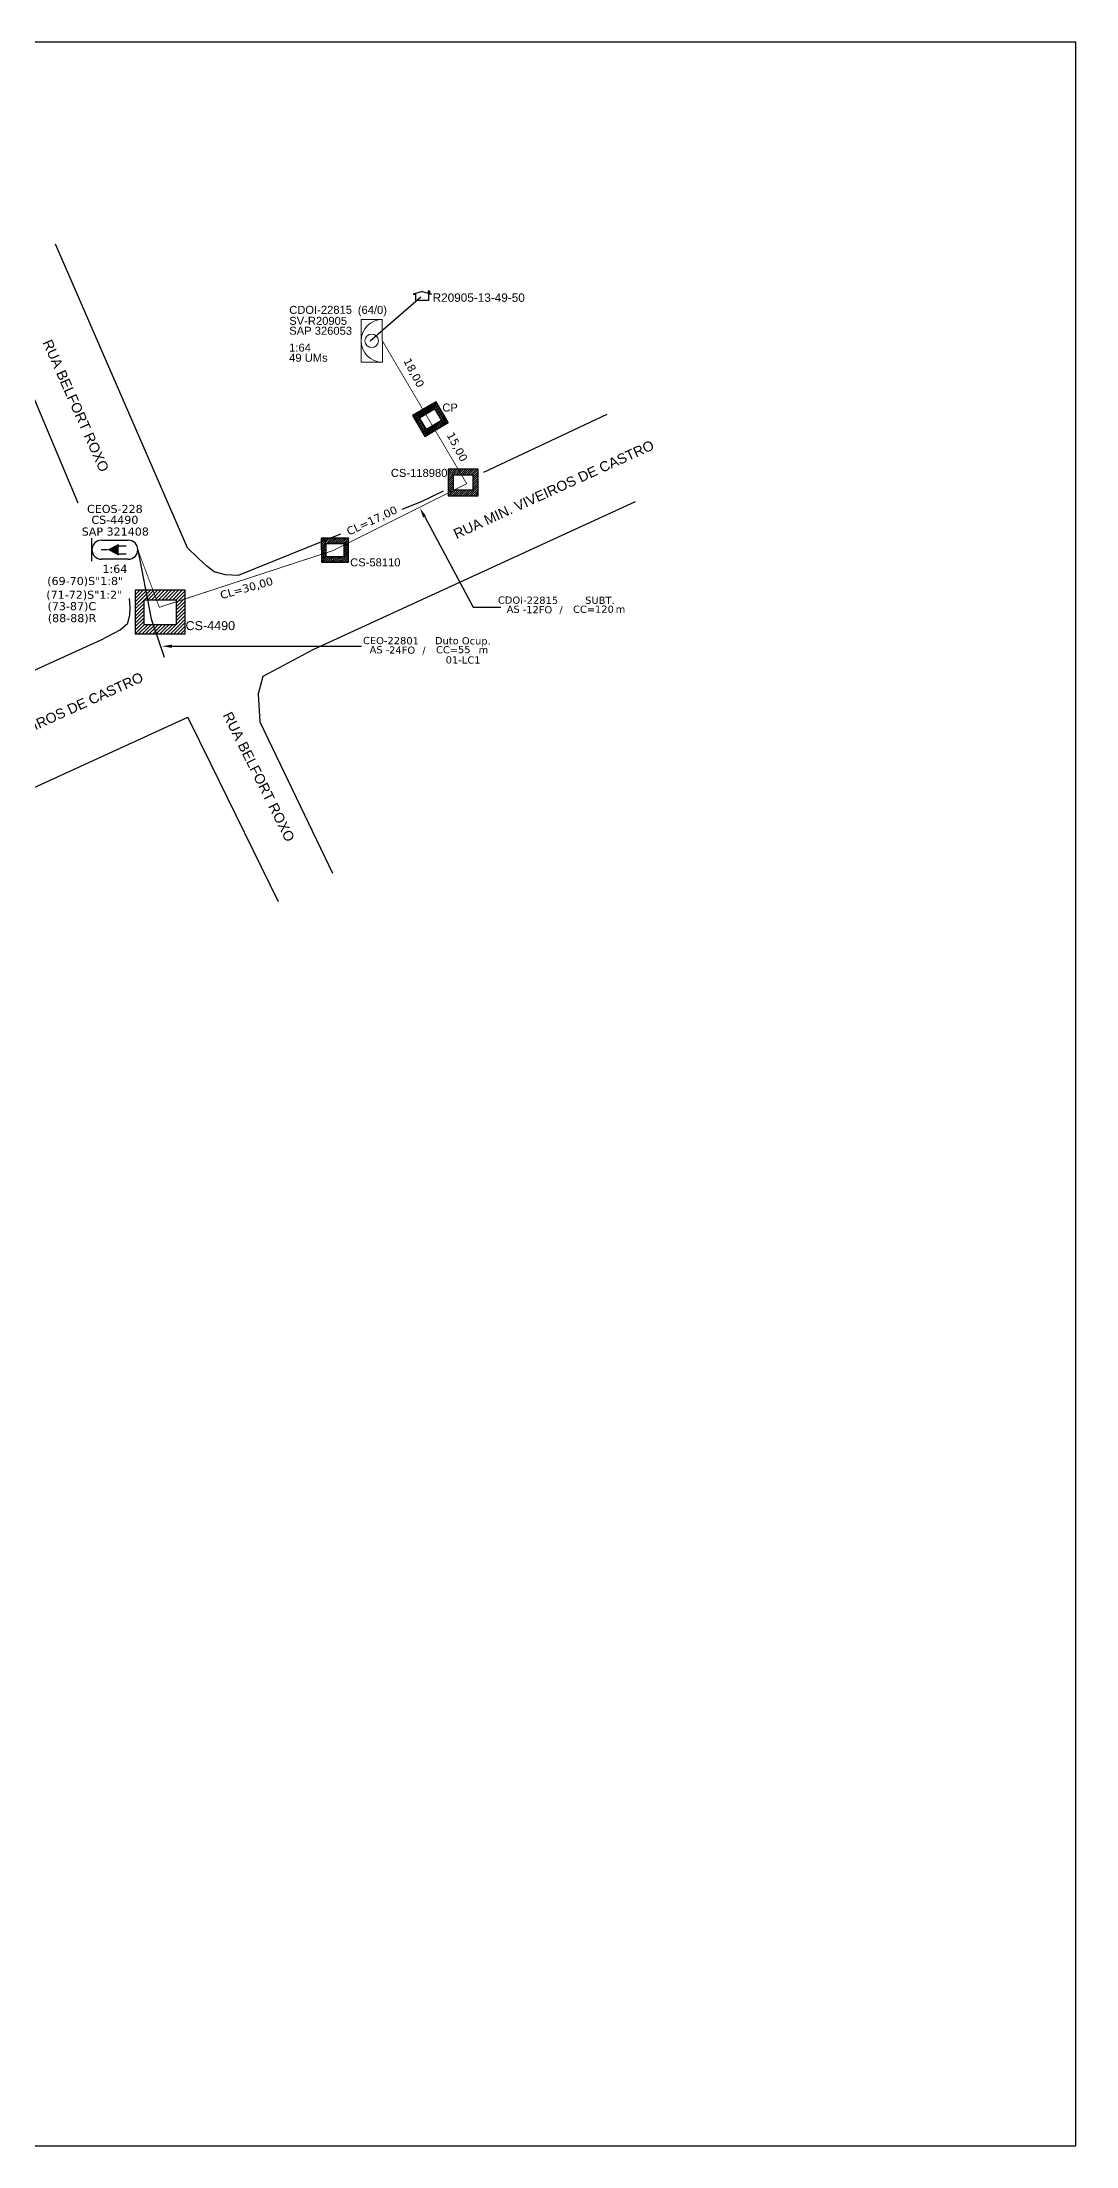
# Model space of a CAD drawing. Extents: x -4 to 837, y 1 to 595.
# Drawn here: x 545 to 837, y 1 to 595 of the extents above; entities that cross this region are included whole.
import ezdxf
from ezdxf import colors
from ezdxf.entities.mleader import LeaderData, LeaderLine
from ezdxf.enums import TextEntityAlignment as Align
from ezdxf.math import Vec2, Vec3

# ---------------------------------------------------------------- set-up
doc = ezdxf.new("R2010")
doc.units = 0
for name, color, linetype in [('10.1-Caixas Subterrâneas', 5, 'Continuous'), ('20.4-CEOS', 1, 'Continuous'), ('CAP_A_INSTALAR', 1, 'Continuous'), ('CELULAS_GPON', 7, 'Continuous'), ('INDICAÇÃO', 7, 'Continuous'), ('label_cabos', 7, 'Continuous'), ('LOGRADOURO', 5, 'Continuous'), ('MUB', 251, 'Continuous'), ('surveys', 7, 'Continuous'), ('surveys legendas', 7, 'Continuous')]:
    doc.layers.add(name, color=color, linetype=linetype)
doc.layers.add("20.0-LEGENDA DOS CDO'S", color=1, linetype='Continuous', lineweight=0)
doc.layers.add('20.1-CDO_INTERIOR', color=1, linetype='Continuous', lineweight=0)
doc.layers.add('DROP DE CLIENTE', color=140, linetype='Continuous', plot=False)
doc.styles.add('ARIAL', font='arial.ttf')
doc.styles.add('DIGICADE', font='arial.ttf')
doc.styles.add('siredit', font='verdana.ttf')
doc.linetypes.add('FENCELINE1', pattern='A,0.25,-0.1,[133,ltypeshp.shx,S=0.1,R=0,X=-0.1,Y=0],-0.1,1', length=1.45)

# ---------------------------------------------------------------- blocks, each defined once
blk = doc.blocks.new('Inst CDOI-64')
at = {"layer": '20.1-CDO_INTERIOR', "color": 1, "lineweight": 18}
blk.add_lwpolyline([(-2.12, -2.13), (-2.12, 2.12), (0, 2.12), (0.01, -2.13)], close=True, dxfattribs=at)
blk.add_circle((-1.06, 0), 0.68, dxfattribs=at)
blk.add_arc((0.01, 0), 2.13, 90.0276, 270.0276, dxfattribs=at)
at = {"layer": "20.0-LEGENDA DOS CDO'S"}
for tag, p, style, flags in [('ID_ATIVIDADE', (-9.3, 3.78), 'ARIAL', 3), ('FATOR', (-1.5, 3.78), 'ARIAL', 1), ('QTDE', (-9.18, -3.66), 'DIGICADE', 3)]:
    blk.add_attdef(tag, p, '', height=0.8, rotation=0.118, dxfattribs=dict(at, style=style, flags=flags))
at = {"layer": "20.0-LEGENDA DOS CDO'S", "style": 'ARIAL'}
for tag, p, rotation in [('SURVEY', (-9.3, 1.6), 359.9724), ('FID', (-9.3, 2.69), 0.118), ('SAP', (-9.3, 0.61), 359.9724), ('1:XX', (-9.31, -1.08), 359.9724), ('UMS', (-9.31, -2.09), 359.9724)]:
    blk.add_attdef(tag, p, '', height=0.8, rotation=rotation, dxfattribs=at)
blk.add_attdef('FIBRAS_UTILIZADAS', text='', height=0.8, rotation=359.9724, dxfattribs=at).set_placement((-0.99, 2.69), align=Align.CENTER)
blk = doc.blocks.new('Inst CB DT OCUP CFOA-SM-AS-80-TS-24')
at = {"layer": 'label_cabos', "color": 0, "style": 'siredit'}
for tag, flags, p in [('ID_ATIVIDADE', 3, (1.31, 2.67)), ('FATOR', 1, (11.56, 2.55))]:
    blk.add_attdef(tag, text='', height=1, rotation=359.69, dxfattribs=dict(at, flags=flags)).set_placement(p, align=Align.MIDDLE_CENTER)
for tag, p in [('TIPO_CABO', (1.76, 0)), ('DESTINO_CABO', (3.13, 1.26)), ('CABO', (4.69, -0.05)), ('/', (7.71, -0.05)), ('LANCE', (10.91, 0)), ('TIPO_CABO', (13.11, 1.24)), ('UND', (15.96, 0)), ('FID', (13.15, -1.41))]:
    blk.add_attdef(tag, text='', height=1, rotation=359.69, dxfattribs=at).set_placement(p, align=Align.MIDDLE_CENTER)
blk.add_attdef('QTDE', (12.43, -0.47), '', height=1, rotation=359.69, dxfattribs=at)
blk = doc.blocks.new('*U95')
at = {"layer": '20.4-CEOS', "color": 7, "style": 'siredit'}
for tag, p in [('FIBRAS_SPLITTER', (0, 0)), ('FIBRAS_TOP_C', (0, -4.13)), ('RESERVA_FINAIS', (0, -5.46))]:
    blk.add_attdef(tag, p, '', height=1.01, dxfattribs=at)
for tag, p, flags in [('ID_ATIVIDADE', (0, -6.77), 3), ('FATOR', (0, -8.09), 1), ('QTDE', (0, -9.4), 1), ('FID', (0, -10.71), 1)]:
    blk.add_attdef(tag, p, '', height=1.01, dxfattribs=dict(at, flags=flags))
blk = doc.blocks.new('*U96')
at = {"layer": '20.4-CEOS', "color": 7, "style": 'siredit'}
blk.add_attdef('FIBRAS_SPLITTER', (0, 0), '', height=1.01, dxfattribs=at)
for tag, p, flags in [('ID_ATIVIDADE', (0, -1.48), 3), ('FATOR', (0, -2.79), 1), ('QTDE', (0, -4.11), 1), ('FID', (0, -5.42), 1)]:
    blk.add_attdef(tag, p, '', height=1.01, dxfattribs=dict(at, flags=flags))
blk = doc.blocks.new('*X82')
at = {"color": 0, "linetype": 'Continuous'}
for p, q in [((-1.25, 0.34099), (-0.49099, 1.1)), ((-1.25, 0.517767), (-0.667767, 1.1)), ((-1.25, 0.694544), (-0.844544, 1.1)), ((-1.25, 0.87132), (-1.02132, 1.1)), ((-1.25, 1.048097), (-1.198097, 1.1)), ((-0.789214, 0.625), (-0.314214, 1.1)), ((-0.612437, 0.625), (-0.137437, 1.1)), ((-0.43566, 0.625), (0.03934, 1.1)), ((-0.258883, 0.625), (0.216117, 1.1)), ((-0.082107, 0.625), (0.392893, 1.1)), ((0.09467, 0.625), (0.56967, 1.1)), ((0.271447, 0.625), (0.746447, 1.1)), ((0.448223, 0.625), (0.923223, 1.1)), ((0.625, 0.625), (1.1, 1.1)), ((0.801777, 0.625), (1.25, 1.073223)), ((-1.25, 0.164214), (-0.8035, 0.610714)), ((-1.25, -0.012563), (-0.8035, 0.433937)), ((-1.25, -0.18934), (-0.8035, 0.25716)), ((-1.25, -0.366117), (-0.8035, 0.080383)), ((0.8035, 0.449947), (1.25, 0.896447)), ((0.8035, 0.27317), (1.25, 0.71967)), ((0.8035, 0.096393), (1.25, 0.542893)), ((0.8035, -0.080383), (1.25, 0.366117)), ((0.8035, -0.25716), (1.25, 0.18934)), ((0.8035, -0.433937), (1.25, 0.012563)), ((-1.25, -0.542893), (-0.8035, -0.096393)), ((-1.25, -0.71967), (-0.8035, -0.27317)), ((-1.25, -0.896447), (-0.8035, -0.449947)), ((-1.25, -1.073223), (-0.801777, -0.625)), ((-1.1, -1.1), (-0.625, -0.625)), ((-0.923223, -1.1), (-0.448223, -0.625)), ((-0.746447, -1.1), (-0.271447, -0.625)), ((-0.56967, -1.1), (-0.09467, -0.625)), ((-0.392893, -1.1), (0.082107, -0.625)), ((-0.216117, -1.1), (0.258883, -0.625)), ((-0.03934, -1.1), (0.43566, -0.625)), ((0.137437, -1.1), (0.612437, -0.625)), ((0.314214, -1.1), (0.789214, -0.625)), ((0.49099, -1.1), (1.25, -0.34099)), ((0.667767, -1.1), (1.25, -0.517767)), ((0.8035, -0.610714), (1.25, -0.164214)), ((0.844544, -1.1), (1.25, -0.694544)), ((1.02132, -1.1), (1.25, -0.87132)), ((1.198097, -1.1), (1.25, -1.048097))]:
    blk.add_line(p, q, dxfattribs=at)
blk = doc.blocks.new('SURVEY_SURVEY')
for p, q in [((0, 0.0000127), (-0.0000126, 0.000009)), ((-0.0000126, 0.000009), (-0.0000086, 0.000009)), ((-0.0000086, 0), (-0.0000086, 0.000009)), ((0.0000086, 0), (-0.0000086, 0)), ((0, 0.0000127), (0.0000126, 0.000009)), ((0.0000084, 0.0000132), (0.0000098, 0.0000132)), ((0.0000084, 0.0000103), (0.0000084, 0.0000132)), ((0.0000126, 0.000009), (0.0000086, 0.000009)), ((0.0000086, 0.000009), (0.0000086, 0)), ((0.0000098, 0.0000132), (0.0000098, 0.0000099))]:
    blk.add_line(p, q)
blk = doc.blocks.new('*X89')
at = {"color": 0, "linetype": 'Continuous'}
for p, q in [((-1.25, 0.34099), (-0.49099, 1.1)), ((-1.25, 0.517767), (-0.667767, 1.1)), ((-1.25, 0.694544), (-0.844544, 1.1)), ((-1.25, 0.87132), (-1.02132, 1.1)), ((-1.25, 1.048097), (-1.198097, 1.1)), ((-1.25, 0.164214), (-0.8035, 0.610714)), ((-1.25, -0.012563), (-0.8035, 0.433937)), ((-1.25, -0.18934), (-0.8035, 0.25716)), ((-1.25, -0.366117), (-0.8035, 0.080383)), ((-0.789214, 0.625), (-0.314214, 1.1)), ((-0.612437, 0.625), (-0.137437, 1.1)), ((-0.43566, 0.625), (0.03934, 1.1)), ((-0.258883, 0.625), (0.216117, 1.1)), ((-0.082107, 0.625), (0.392893, 1.1)), ((0.09467, 0.625), (0.56967, 1.1)), ((0.271447, 0.625), (0.746447, 1.1)), ((0.448223, 0.625), (0.923223, 1.1)), ((0.625, 0.625), (1.1, 1.1)), ((0.801777, 0.625), (1.25, 1.073223)), ((0.8035, 0.449947), (1.25, 0.896447)), ((0.8035, 0.27317), (1.25, 0.71967)), ((0.8035, 0.096393), (1.25, 0.542893)), ((0.8035, -0.080383), (1.25, 0.366117)), ((0.8035, -0.25716), (1.25, 0.18934)), ((0.8035, -0.433937), (1.25, 0.012563)), ((-1.25, -0.542893), (-0.8035, -0.096393)), ((-1.25, -0.71967), (-0.8035, -0.27317)), ((-1.25, -0.896447), (-0.8035, -0.449947)), ((-1.25, -1.073223), (-0.801777, -0.625)), ((-1.1, -1.1), (-0.625, -0.625)), ((-0.923223, -1.1), (-0.448223, -0.625)), ((-0.746447, -1.1), (-0.271447, -0.625)), ((-0.56967, -1.1), (-0.09467, -0.625)), ((-0.392893, -1.1), (0.082107, -0.625)), ((-0.216117, -1.1), (0.258883, -0.625)), ((-0.03934, -1.1), (0.43566, -0.625)), ((0.137437, -1.1), (0.612437, -0.625)), ((0.314214, -1.1), (0.789214, -0.625)), ((0.49099, -1.1), (1.25, -0.34099)), ((0.667767, -1.1), (1.25, -0.517767)), ((0.8035, -0.610714), (1.25, -0.164214)), ((0.844544, -1.1), (1.25, -0.694544)), ((1.02132, -1.1), (1.25, -0.87132)), ((1.198097, -1.1), (1.25, -1.048097))]:
    blk.add_line(p, q, dxfattribs=at)

msp = doc.modelspace()

# ---------------------------------------------------------------- linework, layer by layer
for p, q in [((837.17, 595.26), (-3.83, 595.26)), ((837.17, 1.26), (837.17, 595.26)), ((-3.83, 1.26), (837.17, 1.26))]:
    msp.add_line(p, q)
at = {"layer": '10.1-Caixas Subterrâneas', "color": 30}
for p, q in [((656.56, 493.66), (649.92, 489.78)), ((659.97, 487.82), (656.56, 493.66)), ((649.92, 489.78), (653.34, 483.94)), ((651.84, 489.21), (656.11, 491.7)), ((651.84, 489.21), (651.84, 489.21)), ((653.79, 485.89), (651.84, 489.21)), ((653.34, 483.94), (659.97, 487.82)), ((658.05, 488.39), (653.79, 485.89)), ((656.11, 491.7), (658.05, 488.39)), ((659.93, 474.66), (659.93, 467.17)), ((668.44, 474.66), (659.93, 474.66)), ((661.45, 473.04), (661.45, 473.04)), ((661.45, 468.79), (661.45, 473.04)), ((661.45, 473.04), (666.92, 473.04)), ((666.92, 473.04), (666.92, 468.79)), ((668.44, 467.17), (668.44, 474.66)), ((659.93, 467.17), (668.44, 467.17)), ((666.92, 468.79), (661.45, 468.79)), ((631.83, 455.19), (624.14, 455.18)), ((624.14, 455.18), (624.15, 448.42)), ((625.52, 453.72), (630.46, 453.73)), ((625.52, 453.72), (625.52, 453.72)), ((625.52, 449.88), (625.52, 453.72)), ((630.46, 453.73), (630.46, 449.88)), ((631.83, 448.42), (631.83, 455.19)), ((624.15, 448.42), (631.83, 448.42)), ((630.46, 449.88), (625.52, 449.88)), ((571.6, 440.49, 0.42), (571.6, 428.07, 0.42)), ((585.71, 440.49, 0.42), (571.6, 440.49, 0.42)), ((585.71, 428.07, 0.42), (585.71, 440.49, 0.42)), ((574.12, 430.75, 0.42), (574.12, 437.81, 0.42)), ((574.12, 437.81, 0.42), (583.19, 437.81, 0.42)), ((583.19, 437.81, 0.42), (583.19, 430.75, 0.42)), ((585.71, 428.07, 0.42), (571.6, 428.07, 0.42)), ((583.19, 430.75, 0.42), (574.12, 430.75, 0.42))]:
    msp.add_line(p, q, dxfattribs=at)
at = {"layer": '20.4-CEOS', "color": 5}
for p, q in [((562.08, 454.63), (569.64, 454.63)), ((569.64, 449.24), (562.08, 449.24))]:
    msp.add_line(p, q, dxfattribs=at)
for points in [[(559.39, 448.69), (559.39, 455.18)], [(563.78, 451.94), (561.96, 451.94)], [(566.76, 453.01), (569.05, 453.01)], [(566.76, 450.76), (569.05, 450.76)]]:
    msp.add_lwpolyline(points, dxfattribs=at)
msp.add_lwpolyline([(563.78, 451.94, 0, 3.32, 0), (566.89, 451.94, 3.32, 3.32, 0)], format="xyseb", dxfattribs=at)
for centre, start, end in [((562.08, 451.94), 90, 270), ((569.64, 451.94), 270, 90)]:
    msp.add_arc(centre, 2.69, start, end, dxfattribs=at)
at = {"layer": 'CAP_A_INSTALAR', "color": 7, "linetype": 'FENCELINE1', "ltscale": 5}
for p, q in [((572.33, 451.94, 0.28), (576.14, 432.44, 0.28)), ((576.14, 432.44, 0.28), (579.76, 421.64, 0.28))]:
    msp.add_line(p, q, dxfattribs=at)
at = {"layer": 'CAP_A_INSTALAR', "linetype": 'FENCELINE1', "ltscale": 5, "const_width": 0.214, "elevation": 0.28}
msp.add_lwpolyline([(572.33, 451.94), (578.4, 435.67), (627.34, 451.66), (665.17, 470.57), (641.37, 510.91)], dxfattribs=at)
at = {"layer": 'DROP DE CLIENTE'}
msp.add_lwpolyline([(652.19, 523.27), (637.89, 510.8)], dxfattribs=at)
at = {"layer": 'MUB'}
for points in [[(629.51, 456.28), (600.62, 444.66), (597.08, 444.83), (593.9, 445.72), (591.81, 447.31), (589.35, 449.5), (586.38, 452.49), (549.08, 538.22)], [(555.45, 465.08), (528.16, 529.8)], [(704.76, 490.08), (669.92, 473.75)], [(712.74, 465.48), (621.75, 423.65), (607.66, 416.13), (606.29, 411.22), (606.79, 403.34), (627.31, 360.59)], [(652.33, 465.45), (646.83, 463.24)], [(658.58, 468.44), (652.33, 465.45)], [(516.38, 405.77), (562, 426.52), (567.37, 429.27), (569.5, 431.19), (570.07, 433.58), (570.17, 435.65), (570.03, 438.16), (570.03, 438.16)], [(535.04, 381.13), (586.43, 404.69)], [(592.93, 391.46), (586.43, 404.69)], [(612.08, 352.49), (592.93, 391.46)]]:
    msp.add_lwpolyline(points, dxfattribs=at)

# ---------------------------------------------------------------- block references
at = {"color": 0, "lineweight": 0, "xscale": 2.82448167169367, "yscale": 2.82448167169367, "zscale": 2.82448167169367}
msp.add_blockref('Inst CDOI-64', (641.35, 510.91), dxfattribs=at).add_auto_attribs({'FIBRAS_UTILIZADAS': '(64/0)', 'SURVEY': 'SV-R20905', 'SAP': 'SAP 326053', '1:XX': '1:64', 'UMS': '49 UMs', 'FID': 'CDOI-22815'})
at = {"layer": '10.1-Caixas Subterrâneas', "color": 30}
for name, p, xscale, yscale, zscale, rotation in [('*X89', (654.95, 488.8), 3.075276761820148, 3.075276761820148, 6.150553523640298, 210.3371941006613), ('*X89', (664.18, 470.91), 3.402533169353804, 3.402533169353804, 6.80506633870761, 180.0191175169924), ('*X89', (627.99, 451.8), 3.075276761820148, 3.075276761820148, 6.150553523640298, 180.0191175169924), ('*X82', (578.65, 434.28, 0.42), 5.642124986734123, 5.642124986734123, 11.28424997346825, 180.000000000063)]:
    msp.add_blockref(name, p, dxfattribs=dict(at, xscale=xscale, yscale=yscale, zscale=zscale, rotation=rotation))
at = {"layer": '20.4-CEOS', "color": 5, "lineweight": 0, "xscale": 2.259585337354936, "yscale": 2.259585337354936, "zscale": 2.259585337354936}
msp.add_blockref('*U96', (546.49, 438.07), dxfattribs=at).add_auto_attribs({'FIBRAS_SPLITTER': '(71-72)S"1:2"'})
at = {"layer": '20.4-CEOS', "color": 5, "lineweight": 0}
ref = msp.add_blockref('*U95', (546.76, 441.97), dxfattribs=dict(at, xscale=2.259585337354936, yscale=2.259585337354936, zscale=2.259585337354936))
ref.add_attrib('FIBRAS_SPLITTER', '(69-70)S"1:8"', (546.76, 441.97), dxfattribs={"color": 7, "height": 2.2814, "style": 'siredit'})
ref.add_attrib('FIBRAS_TOP_C', '(73-87)C', (546.84, 434.84), dxfattribs={"color": 7, "height": 2.281, "style": 'siredit'})
ref.add_attrib('RESERVA_FINAIS', '(88-88)R', (546.92, 431.48), dxfattribs={"color": 7, "height": 2.281, "style": 'siredit'})
at = {"layer": 'label_cabos', "color": 0, "lineweight": 0}
ref = msp.add_blockref('Inst CB DT OCUP CFOA-SM-AS-80-TS-24', (676.12, 435.12), dxfattribs=dict(at, xscale=2.033626803619442, yscale=2.033626803619442, zscale=2.033626803619442))
ref.add_attrib('DESTINO_CABO', 'CDOI-22815', dxfattribs={"color": 0, "height": 2.034, "rotation": 359.69001, "style": 'siredit'}).set_placement((682.49, 437.68), align=Align.MIDDLE_CENTER)
ref.add_attrib('CABO', '12FO', dxfattribs={"color": 0, "height": 2.034, "rotation": 359.69001, "style": 'siredit'}).set_placement((685.65, 435.01), align=Align.MIDDLE_CENTER)
ref.add_attrib('TIPO_CABO', 'SUBT.', dxfattribs={"color": 0, "height": 2.034, "rotation": 359.69001, "style": 'siredit'}).set_placement((702.78, 437.65), align=Align.MIDDLE_CENTER)
ref.add_attrib('/', '/', dxfattribs={"color": 0, "height": 2.03, "rotation": 359.69001, "style": 'siredit'}).set_placement((691.81, 435.01), align=Align.MIDDLE_CENTER)
ref.add_attrib('TIPO_CABO', 'AS - ', dxfattribs={"color": 0, "height": 2.034, "rotation": 359.69001, "style": 'siredit'}).set_placement((679.71, 435.11), align=Align.MIDDLE_CENTER)
ref.add_attrib('LANCE', 'CC=', dxfattribs={"color": 0, "height": 2.034, "rotation": 359.69001, "style": 'siredit'}).set_placement((698.31, 435.12), align=Align.MIDDLE_CENTER)
ref.add_attrib('QTDE', '120', (701.4, 434.15), dxfattribs={"color": 0, "height": 2.034, "rotation": 359.69001, "style": 'siredit'})
ref.add_attrib('UND', 'm', dxfattribs={"color": 0, "height": 2.03, "rotation": 359.69001, "style": 'siredit'}).set_placement((708.59, 435.12), align=Align.MIDDLE_CENTER)
ref = msp.add_blockref('Inst CB DT OCUP CFOA-SM-AS-80-TS-24', (637.43, 423.69), dxfattribs=dict(at, xscale=2.033626803619442, yscale=2.033626803619442, zscale=2.033626803619442))
ref.add_attrib('DESTINO_CABO', 'CEO-22801', dxfattribs={"color": 0, "height": 2.034, "rotation": 359.69001, "style": 'siredit'}).set_placement((643.8, 426.26), align=Align.MIDDLE_CENTER)
ref.add_attrib('CABO', '24FO', dxfattribs={"color": 0, "height": 2.034, "rotation": 359.69001, "style": 'siredit'}).set_placement((646.96, 423.59), align=Align.MIDDLE_CENTER)
ref.add_attrib('TIPO_CABO', 'Duto Ocup.', dxfattribs={"color": 0, "height": 2.034, "rotation": 359.69001, "style": 'siredit'}).set_placement((664.09, 426.22), align=Align.MIDDLE_CENTER)
ref.add_attrib('/', '/', dxfattribs={"color": 0, "height": 2.03, "rotation": 359.69001, "style": 'siredit'}).set_placement((653.12, 423.59), align=Align.MIDDLE_CENTER)
ref.add_attrib('TIPO_CABO', 'AS - ', dxfattribs={"color": 0, "height": 2.034, "rotation": 359.69001, "style": 'siredit'}).set_placement((641.01, 423.68), align=Align.MIDDLE_CENTER)
ref.add_attrib('FID', '01-LC1', dxfattribs={"color": 0, "height": 2.034, "rotation": 359.69001, "style": 'siredit'}).set_placement((664.17, 420.81), align=Align.MIDDLE_CENTER)
ref.add_attrib('LANCE', 'CC=', dxfattribs={"color": 0, "height": 2.034, "rotation": 359.69001, "style": 'siredit'}).set_placement((659.62, 423.69), align=Align.MIDDLE_CENTER)
ref.add_attrib('QTDE', '55', (662.71, 422.73), dxfattribs={"color": 0, "height": 2.034, "rotation": 359.69001, "style": 'siredit'})
ref.add_attrib('UND', 'm', dxfattribs={"color": 0, "height": 2.03, "rotation": 359.69001, "style": 'siredit'}).set_placement((669.9, 423.69), align=Align.MIDDLE_CENTER)
at = {"layer": 'surveys', "color": 151, "xscale": 205339.4807011924, "yscale": 205339.4807011924, "zscale": 205339.4807011924}
msp.add_blockref('SURVEY_SURVEY', (652.63, 522.27, 0.3), dxfattribs=at)

# ---------------------------------------------------------------- texts
at = {"layer": '10.1-Caixas Subterrâneas', "color": 30, "style": 'ARIAL'}
for s, height, p in [('CP', 2.26, (658.29, 490.94)), ('CS-118980', 2.26, (643.77, 472.49)), ('CS-58110', 2.26, (632.27, 447.23)), ('CS-4490', 2.542, (585.79, 429.23))]:
    msp.add_text(s, height=height, dxfattribs=at).set_placement(p)
at = {"layer": '20.4-CEOS', "color": 5, "style": 'siredit'}
for s, p in [('CEOS-228', (565.86, 464.58)), ('SAP 321408', (565.98, 458.2)), ('CS-4490', (565.86, 461.52)), ('1:64', (565.86, 447.67))]:
    msp.add_text(s, height=2.281, dxfattribs=at).set_placement(p, align=Align.TOP_CENTER)
at = {"layer": 'CELULAS_GPON', "color": 3, "style": 'siredit'}
for s, rotation, p in [('18,00', 297.86184, (647.22, 505.3)), ('15,00', 297.86184, (659.45, 484.37)), ('CL=17,00', 24.99279, (631.94, 455.9)), ('CL=30,00', 15.85047, (595.94, 437.93))]:
    msp.add_text(s, height=2.26, rotation=rotation, dxfattribs=at).set_placement(p)
at = {"layer": 'LOGRADOURO', "style": 'ARIAL'}
for s, rotation, p in [('RUA BELFORT ROXO', 293.89902, (545.39, 510.47)), ('RUA MIN. VIVEIROS DE CASTRO', 24.44395, (662.29, 454.92)), ('RUA MIN. VIVEIROS DE CASTRO', 24.44395, (518.11, 389.41)), ('RUA BELFORT ROXO', 296.47384, (596.26, 405.26))]:
    msp.add_text(s, height=2.8245, rotation=rotation, dxfattribs=at).set_placement(p)
at = {"layer": 'surveys legendas', "color": 0, "style": 'ARIAL'}
msp.add_text(' R20905-13-49-50', height=2.3765, dxfattribs=at).set_placement((654.64, 521.93))

# ---------------------------------------------------------------- leaders
at = {"layer": 'INDICAÇÃO', "color": 0}
ml = msp.add_multileader_mtext('Standard', dxfattribs=at)
ml.set_content('')
ml.set_leader_properties()
ml.build(insert=Vec2(0, 0))
ml.multileader.update_dxf_attribs({"arrow_head_size": 2.82})
ctx = ml.context
ctx.base_point, ctx.char_height, ctx.arrow_head_size, ctx.landing_gap_size, ctx.plane_origin = Vec3(674.85, 435.75), 11.3, 2.82, 5.65, Vec3(652, 463.7)
notes = []
notes.append((ctx, [(0, (1, 1, 0), (667.04, 435.75), (1, 0), 7.8, [(0, [(651.98, 463.69)], 0, [])])]))
ctx.mtext.insert, ctx.mtext.flow_direction = Vec3(680.5, 441.4), 5
ml = msp.add_multileader_mtext('Standard', dxfattribs=at)
ml.set_content('')
ml.set_leader_properties()
ml.build(insert=Vec2(0, 0))
ml.multileader.update_dxf_attribs({"arrow_head_size": 2.82})
ctx = ml.context
ctx.base_point, ctx.char_height, ctx.arrow_head_size, ctx.landing_gap_size, ctx.plane_origin, ctx.plane_x_axis, ctx.plane_y_axis = Vec3(646.8, 424.68), 11.3, 2.82, 5.65, Vec3(595.87, 424.68), Vec3(-1, 0), Vec3(0, -1)
ctx.text_align_type = 2
notes.append((ctx, [(0, (1, 1, 0), (624.93, 424.68), (1, 0), 10.57, [(0, [(579.13, 424.68)], 0, [])])]))
ctx.mtext.insert, ctx.mtext.text_direction, ctx.mtext.rotation, ctx.mtext.alignment, ctx.mtext.flow_direction = Vec3(641.15, 419.03), Vec3(-1, 0), 3.141593, 3, 5
for ctx, leaders in notes:
    for number, flags, end, landing, length, lines in leaders:
        leader = LeaderData()
        leader.index, (leader.has_last_leader_line, leader.has_dogleg_vector, leader.attachment_direction) = number, flags
        leader.last_leader_point, leader.dogleg_vector, leader.dogleg_length = Vec3(end), Vec3(landing), length
        for number, points, colour, breaks in lines:
            line = LeaderLine()
            line.index, line.vertices, line.color, line.breaks = number, Vec3.list(points), colors.encode_raw_color(colour), breaks
            leader.lines.append(line)
        ctx.leaders.append(leader)

doc.saveas('drawing.dxf')
